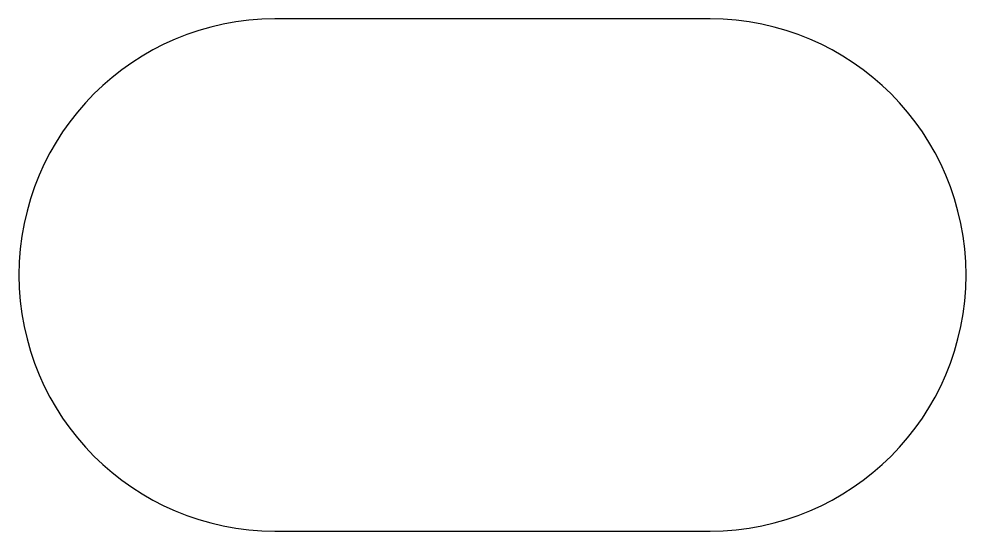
# Model space of a CAD drawing. Header units: inches. Extents: x 2 to 4.31, y 2 to 3.25.
import ezdxf

# ---------------------------------------------------------------- set-up
doc = ezdxf.new("R2010")
doc.units = ezdxf.units.IN
doc.header["$MEASUREMENT"] = 0
doc.layers.get('0').update_dxf_attribs({"linetype": 'CONTINUOUS'})

msp = doc.modelspace()

# ---------------------------------------------------------------- linework, layer by layer
for p, q in [((3.6875, 3.25, 0.05), (2.625, 3.25, 0.05)), ((2.625, 2, 0.05), (3.6875, 2, 0.05))]:
    msp.add_line(p, q)
for centre, start, end in [((2.625, 2.625, 0.05), 90, 180), ((3.6875, 2.625, 0.05), 0, 90), ((2.625, 2.625, 0.05), 180, 270), ((3.6875, 2.625, 0.05), 270, 0)]:
    msp.add_arc(centre, 0.625, start, end)

doc.saveas('drawing.dxf')
